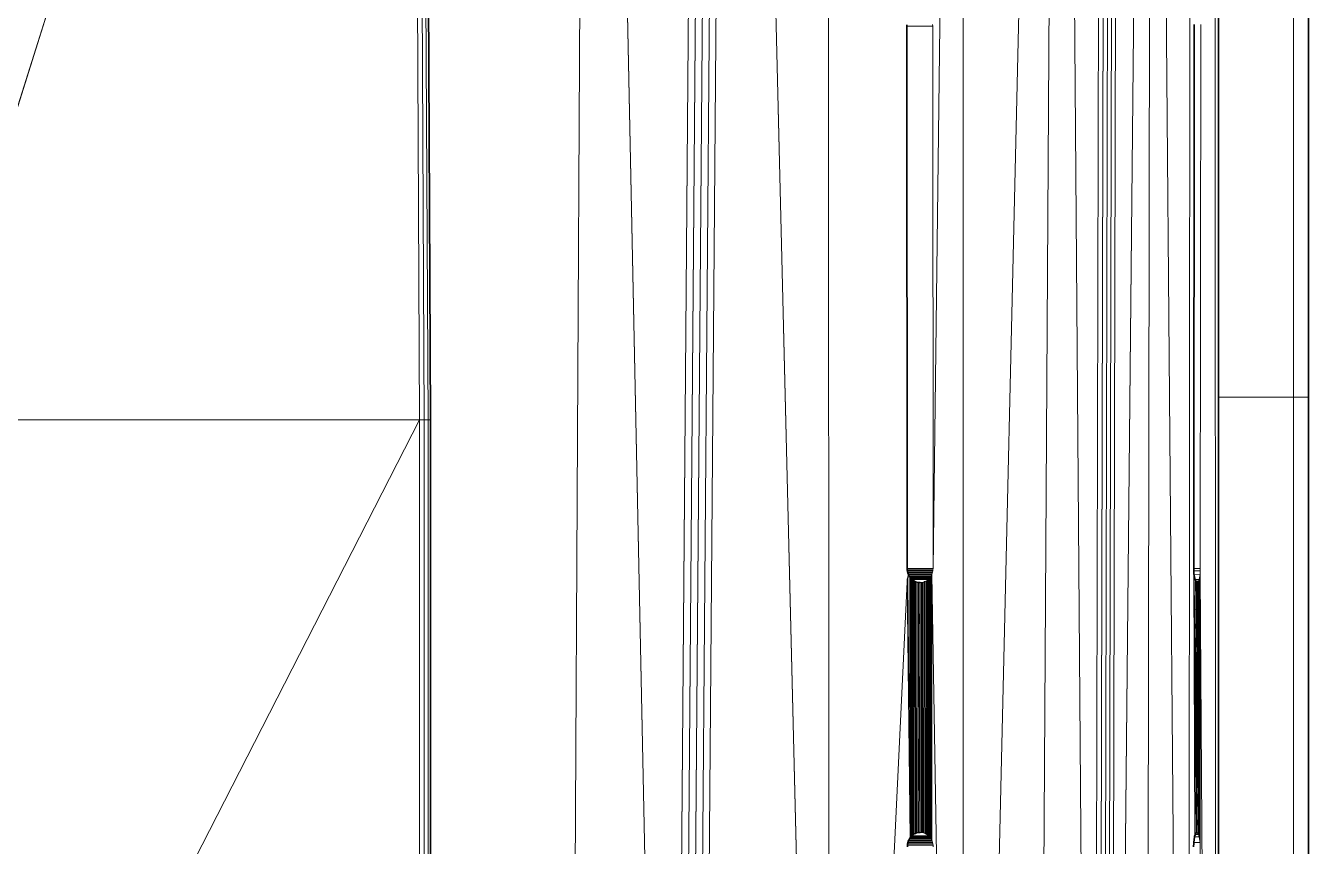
# Model space of a CAD drawing. Header units: inches. Extents: x 1 to 101, y 1 to 36.
# Drawn here: x 96.656 to 101.154, y 15.454 to 18.329 of the extents above; entities that cross this region are included whole.
import ezdxf

# ---------------------------------------------------------------- set-up
doc = ezdxf.new("R2010")
doc.units = ezdxf.units.IN
doc.header["$MEASUREMENT"] = 0
doc.layers.add('Default', color=7, linetype='Continuous')

msp = doc.modelspace()

# ---------------------------------------------------------------- linework, layer by layer
at = {"layer": 'Default', "color": 9, "lineweight": 0, "true_color": 0xcbcbcb, "transparency": 33554687}
for p, q in [((98.6329, 24.8144), (98.5595, 10.8603)), ((98.5595, 10.8603), (98.6329, 24.8144)), ((98.6329, 24.8144), (98.9209, 10.8628)), ((98.9209, 10.8628), (98.6329, 24.8144)), ((98.9209, 10.8628), (99.0297, 24.8128)), ((99.0297, 24.8128), (98.9209, 10.8628)), ((99.0546, 24.8127), (98.9454, 10.8617)), ((98.9454, 10.8617), (99.0546, 24.8127)), ((99.0794, 24.8126), (98.9697, 10.8582)), ((98.0758, 16.9473), (98.056, 20.7879)), ((98.0762, 13.5911), (98.0758, 16.9473))]:
    msp.add_line(p, q, dxfattribs=at).dxf.unprotected_set("ltscale", 0)
at = {"layer": 'Default', "color": 7, "lineweight": 15, "ltscale": 5.289577, "transparency": 33554687}
for p, q in [((98.6329, 24.8144), (98.5595, 10.8603)), ((99.0297, 24.8128), (98.9209, 10.8628)), ((99.0546, 24.8127), (98.9454, 10.8617)), ((99.0794, 24.8126), (98.9697, 10.8582)), ((99.1041, 24.8125), (98.9934, 10.8523)), ((99.0162, 10.8441), (99.1285, 24.8124)), ((99.4669, 24.8113), (99.4751, 10.6724)), ((99.9446, 9.9537), (99.9423, 24.7985)), ((100.4323, 24.8171), (100.3978, 9.9537)), ((100.4139, 9.9504), (100.4488, 24.8172)), ((100.4296, 9.9407), (100.4643, 24.8173)), ((100.4442, 9.9249), (100.4787, 24.8173)), ((100.492, 24.8173), (100.4571, 9.9036)), ((100.192, 9.9537), (100.2853, 24.7609)), ((100.7312, 9.0087), (100.7424, 24.7424)), ((100.5835, 9.0087), (100.6049, 24.7325)), ((100.8286, 9.0419), (100.8265, 24.6963)), ((98.0098, 22.405), (98.0373, 16.9472)), ((98.0534, 16.9472), (98.0255, 22.4085)), ((98.0671, 16.9472), (98.0389, 22.4117)), ((101.1016, 19.0093), (101.1016, 17.0274)), ((99.8364, 18.3273), (99.7459, 18.3273)), ((99.8362, 18.3323), (99.8364, 18.3273)), ((99.8364, 18.3273), (99.8376, 16.4273)), ((100.7761, 18.3323), (100.7748, 16.4273)), ((100.8382, 17.0274), (101.1016, 17.0274)), ((101.1016, 17.0274), (101.1016, 15.1384)), ((101.1016, 17.0274), (101.1536, 17.0274)), ((96.2796, 16.9472), (98.0373, 16.9472)), ((98.0373, 16.9472), (98.0373, 13.5898)), ((98.0373, 16.9472), (98.0534, 16.9472)), ((98.0534, 16.9472), (98.0533, 13.5898)), ((98.0534, 16.9472), (98.0671, 16.9472)), ((98.0671, 16.9472), (98.0758, 16.9473)), ((98.0671, 16.9472), (98.0672, 13.5901)), ((98.0758, 16.9473), (98.0752, 13.5906)), ((99.747, 16.4273), (99.8376, 16.4273)), ((99.8373, 16.4224), (99.7472, 16.4221)), ((99.837, 16.4192), (99.7477, 16.4192)), ((99.837, 16.4192), (99.8361, 16.4145)), ((99.8373, 16.4224), (99.837, 16.4192)), ((99.8376, 16.4273), (99.8373, 16.4224)), ((100.7519, 16.4273), (100.7748, 16.4273)), ((100.7522, 16.4192), (100.7747, 16.4191)), ((100.7741, 16.4057), (100.7747, 16.4191)), ((100.7748, 16.4273), (100.7747, 16.4191)), ((99.747, 16.3804), (99.4751, 10.6724)), ((99.7472, 16.3899), (99.747, 16.3822)), ((99.7489, 16.3822), (99.747, 16.3822)), ((99.747, 16.3822), (99.747, 16.3804)), ((99.7489, 16.3804), (99.747, 16.3822)), ((99.7489, 16.3804), (99.747, 16.3804)), ((99.7572, 15.4831), (99.747, 16.3804)), ((99.7521, 16.4043), (99.7472, 16.3899)), ((99.7489, 16.3899), (99.7472, 16.3899)), ((99.8361, 16.4145), (99.7486, 16.4145)), ((99.7489, 16.3899), (99.7521, 16.4043)), ((99.7489, 16.3822), (99.7489, 16.3899)), ((99.7489, 16.3804), (99.7489, 16.3822)), ((99.7572, 15.4831), (99.7489, 16.3804)), ((99.8348, 16.41), (99.7498, 16.41)), ((99.8332, 16.4057), (99.7515, 16.4057)), ((99.8312, 16.4016), (99.7535, 16.4016)), ((99.8289, 16.3978), (99.7558, 16.3978)), ((99.7572, 15.4831), (99.7566, 16.3966)), ((99.8262, 16.3942), (99.7584, 16.3942)), ((99.7593, 16.3931), (99.7599, 15.4866)), ((99.8233, 16.3909), (99.7614, 16.3909)), ((99.7623, 16.3899), (99.7629, 15.4898)), ((99.7656, 16.387), (99.765, 15.4918)), ((99.8202, 16.3879), (99.7656, 16.387)), ((99.769, 16.3844), (99.7684, 15.4944)), ((99.7727, 16.3822), (99.772, 15.4968)), ((99.7767, 16.3804), (99.7758, 15.4987)), ((99.7807, 16.379), (99.7799, 15.5003)), ((99.785, 16.378), (99.7841, 15.5014)), ((99.7879, 16.3776), (99.7841, 15.5014)), ((99.7923, 16.3773), (99.7884, 15.5021)), ((99.7923, 16.3773), (99.7968, 16.3776)), ((99.7928, 15.5023), (99.7923, 16.3773)), ((99.8011, 16.3783), (99.7968, 16.3776)), ((99.7968, 16.3776), (99.7973, 15.5021)), ((99.8002, 15.5017), (99.8011, 16.3783)), ((99.8053, 16.3794), (99.8011, 16.3783)), ((99.8053, 16.3794), (99.8011, 16.3783)), ((99.8044, 15.5007), (99.8053, 16.3794)), ((99.8082, 16.381), (99.8053, 16.3794)), ((99.8093, 16.381), (99.8082, 16.381)), ((99.8085, 15.4993), (99.8093, 16.381)), ((99.8131, 16.3829), (99.8093, 16.381)), ((99.8124, 15.4975), (99.8131, 16.3829)), ((99.8168, 16.3852), (99.8131, 16.3829)), ((99.8161, 15.4953), (99.8168, 16.3852)), ((99.8202, 16.3879), (99.8168, 16.3852)), ((99.8196, 15.4927), (99.8202, 16.3879)), ((99.8233, 16.3909), (99.8202, 16.3879)), ((99.8228, 15.4898), (99.8233, 16.3909)), ((99.8262, 16.3942), (99.8233, 16.3909)), ((99.8258, 15.4866), (99.8262, 16.3942)), ((99.8289, 16.3978), (99.8262, 16.3942)), ((99.8286, 15.4831), (99.8289, 16.3978)), ((99.8312, 16.4016), (99.8289, 16.3978)), ((99.831, 15.4793), (99.8312, 16.4016)), ((99.8332, 16.4057), (99.8312, 16.4016)), ((99.8331, 15.4753), (99.8332, 16.4057)), ((99.8348, 16.41), (99.8332, 16.4057)), ((99.9446, 9.9537), (99.8332, 16.4057)), ((99.8361, 16.4145), (99.8348, 16.41)), ((100.7524, 16.4064), (100.7741, 16.4057)), ((100.7524, 16.4064), (100.7737, 15.4667)), ((100.7711, 15.4866), (100.7524, 16.4064)), ((100.7686, 15.4953), (100.7524, 16.4064)), ((100.7639, 15.5021), (100.7524, 16.4064)), ((100.7524, 16.4064), (100.7605, 15.5011)), ((100.7556, 15.4918), (100.7524, 16.4064)), ((100.7554, 16.3915), (100.755, 16.3926)), ((100.7558, 16.3899), (100.7554, 16.3915)), ((100.7564, 16.3879), (100.7704, 16.3879)), ((100.7576, 16.3785), (100.7585, 16.3828)), ((100.7737, 15.4667), (100.7576, 16.3785)), ((100.7585, 16.3828), (100.7686, 16.3829)), ((100.7615, 16.378), (100.7737, 15.4667)), ((100.7686, 16.3829), (100.7645, 16.3776)), ((100.7737, 15.4667), (100.7645, 16.3776)), ((100.7704, 16.3879), (100.7686, 16.3829)), ((100.7737, 15.4667), (100.7686, 16.3829)), ((100.7741, 16.4057), (100.7704, 16.3879)), ((100.7737, 15.4667), (100.7704, 16.3879)), ((100.7737, 15.4667), (100.7741, 16.4057)), ((100.8286, 9.0419), (100.7741, 16.4057)), ((99.7527, 15.4753), (99.8331, 15.4753)), ((99.7548, 15.4793), (99.831, 15.4793)), ((99.8286, 15.4831), (99.7572, 15.4831)), ((99.8258, 15.4866), (99.7599, 15.4866)), ((99.8228, 15.4898), (99.7629, 15.4898)), ((99.7973, 15.5021), (99.7928, 15.5023)), ((99.7973, 15.5021), (99.8002, 15.5017)), ((99.8002, 15.5017), (99.8044, 15.5007)), ((99.8044, 15.5007), (99.8002, 15.5017)), ((99.8044, 15.5007), (99.8074, 15.4993)), ((99.8074, 15.4993), (99.8085, 15.4993)), ((99.8085, 15.4993), (99.8112, 15.4975)), ((99.8112, 15.4975), (99.8124, 15.4975)), ((99.8124, 15.4975), (99.8161, 15.4953)), ((99.8161, 15.4953), (99.8196, 15.4927)), ((99.8196, 15.4927), (99.8228, 15.4898)), ((99.8228, 15.4898), (99.8258, 15.4866)), ((99.8258, 15.4866), (99.8286, 15.4831)), ((99.8286, 15.4831), (99.831, 15.4793)), ((99.831, 15.4793), (99.8331, 15.4753)), ((99.8331, 15.4753), (99.8348, 15.4711)), ((100.7546, 15.4865), (100.7711, 15.4866)), ((100.7574, 15.4952), (100.7686, 15.4953)), ((100.7639, 15.5021), (100.7686, 15.4953)), ((100.7686, 15.4953), (100.7711, 15.4866)), ((100.7711, 15.4866), (100.7737, 15.4667)), ((99.7478, 15.4573), (99.8379, 15.4573)), ((99.7485, 15.462), (99.8373, 15.462)), ((99.7496, 15.4667), (99.8362, 15.4667)), ((99.7509, 15.4711), (99.8348, 15.4711)), ((99.8348, 15.4711), (99.8362, 15.4667)), ((99.8362, 15.4667), (99.8373, 15.462)), ((99.8373, 15.462), (99.8379, 15.4573)), ((99.8381, 15.4523), (99.8379, 15.4573)), ((100.752, 15.4671), (100.7737, 15.4667)), ((100.7737, 15.4667), (100.7729, 13.5523)), ((100.7737, 15.4667), (100.8286, 9.0419))]:
    msp.add_line(p, q, dxfattribs=at)
at = {"layer": 'Default', "color": 9, "lineweight": 0, "true_color": 0xcacaca, "transparency": 33554687}
for p, q in [((98.9697, 10.8582), (99.0794, 24.8126)), ((99.1041, 24.8125), (98.9934, 10.8523)), ((98.0098, 22.405), (96.2796, 16.9472)), ((96.2796, 16.9472), (98.0098, 22.405)), ((98.0098, 22.405), (98.0373, 16.9472)), ((98.0373, 16.9472), (96.2796, 16.9472)), ((96.2796, 16.9472), (98.0373, 16.9472)), ((98.0373, 16.9472), (96.3174, 13.5904)), ((96.3174, 13.5904), (98.0373, 16.9472)), ((98.0373, 16.9472), (98.0373, 13.5898))]:
    msp.add_line(p, q, dxfattribs=at).dxf.unprotected_set("ltscale", 0)
at = {"layer": 'Default', "color": 9, "lineweight": 0, "true_color": 0xc9c9c9, "transparency": 33554687}
for p, q in [((98.9934, 10.8523), (99.1041, 24.8125)), ((99.0162, 10.8441), (99.1285, 24.8124)), ((99.1285, 24.8124), (99.0162, 10.8441)), ((99.1285, 24.8124), (99.4751, 10.6724)), ((100.8382, 17.0274), (100.8382, 19.0093)), ((101.1016, 19.0093), (101.1016, 17.0274)), ((101.1016, 17.0274), (101.1016, 19.0093)), ((101.1536, 19.0093), (101.1536, 17.0274)), ((101.1016, 17.0274), (100.8382, 17.0274)), ((101.1536, 17.0274), (101.1016, 17.0274))]:
    msp.add_line(p, q, dxfattribs=at).dxf.unprotected_set("ltscale", 0)
at = {"layer": 'Default', "color": 9, "lineweight": 0, "true_color": 0xc8c8c8, "transparency": 33554687}
for p, q in [((99.4751, 10.6724), (99.1285, 24.8124)), ((99.4669, 24.8113), (99.4751, 10.6724)), ((100.8382, 17.0274), (101.1016, 17.0274)), ((100.8382, 15.1384), (100.8382, 17.0274)), ((101.1016, 17.0274), (101.1016, 15.1384)), ((101.1016, 15.1384), (101.1016, 17.0274)), ((101.1016, 17.0274), (101.1536, 17.0274)), ((101.1536, 17.0274), (101.1536, 15.1384))]:
    msp.add_line(p, q, dxfattribs=at).dxf.unprotected_set("ltscale", 0)
at = {"layer": 'Default', "color": 9, "lineweight": 0, "true_color": 0xbbbbbb, "transparency": 33554687}
for p, q in [((99.4751, 10.6724), (99.4669, 24.8113)), ((99.7461, 18.3318), (99.7459, 18.3273)), ((99.7459, 18.3273), (99.747, 16.4273)), ((99.747, 16.4273), (99.7472, 16.4221)), ((99.7472, 16.4221), (99.7477, 16.4192)), ((99.7477, 16.4192), (99.7478, 16.4176)), ((99.7478, 16.4176), (99.7486, 16.4145)), ((99.747, 16.3804), (99.4751, 10.6724)), ((99.7472, 16.3899), (99.747, 16.3822)), ((99.747, 16.3822), (99.747, 16.3804)), ((99.7521, 16.4043), (99.7472, 16.3899)), ((99.7486, 16.4145), (99.7489, 16.413)), ((99.7489, 16.413), (99.7498, 16.41)), ((99.7498, 16.41), (99.7503, 16.4086)), ((99.7503, 16.4086), (99.7515, 16.4057)), ((99.7515, 16.4057), (99.7521, 16.4043))]:
    msp.add_line(p, q, dxfattribs=at).dxf.unprotected_set("ltscale", 0)
at = {"layer": 'Default', "color": 9, "lineweight": 0, "true_color": 0xbcbcbc, "transparency": 33554687}
for p, q in [((99.8376, 16.4273), (99.9423, 24.7985)), ((99.9423, 24.7985), (99.8376, 16.4273)), ((99.9423, 24.7985), (99.9446, 9.9537)), ((99.8364, 18.3273), (99.8362, 18.3323)), ((99.8376, 16.4273), (99.8364, 18.3273)), ((99.8361, 16.4145), (99.837, 16.4192)), ((99.837, 16.4192), (99.8373, 16.4224)), ((99.8373, 16.4224), (99.8376, 16.4273)), ((99.4751, 10.6724), (99.747, 16.3804)), ((99.747, 16.3804), (99.7572, 15.4831)), ((99.8331, 15.4753), (99.8332, 16.4057)), ((99.8332, 16.4057), (99.8348, 16.41)), ((99.9446, 9.9537), (99.8332, 16.4057)), ((99.8332, 16.4057), (99.9446, 9.9537)), ((99.8348, 16.41), (99.8361, 16.4145)), ((99.752, 15.4739), (99.7509, 15.4711)), ((99.7527, 15.4753), (99.752, 15.4739)), ((99.754, 15.478), (99.7527, 15.4753)), ((99.7548, 15.4793), (99.754, 15.478)), ((99.7563, 15.4819), (99.7548, 15.4793)), ((99.7572, 15.4831), (99.7563, 15.4819)), ((99.8348, 15.4711), (99.8331, 15.4753)), ((99.7477, 15.4548), (99.7476, 15.4523)), ((99.7478, 15.4573), (99.7477, 15.4548)), ((99.7485, 15.462), (99.7478, 15.4605)), ((99.7478, 15.4605), (99.7478, 15.4573)), ((99.7491, 15.4651), (99.7485, 15.462)), ((99.7496, 15.4667), (99.7491, 15.4651)), ((99.7504, 15.4696), (99.7496, 15.4667)), ((99.7509, 15.4711), (99.7504, 15.4696)), ((99.8362, 15.4667), (99.8348, 15.4711)), ((99.8373, 15.462), (99.8362, 15.4667)), ((99.8379, 15.4573), (99.8373, 15.462)), ((99.8381, 15.4523), (99.8379, 15.4573))]:
    msp.add_line(p, q, dxfattribs=at).dxf.unprotected_set("ltscale", 0)
at = {"layer": 'Default', "color": 253, "lineweight": 0, "true_color": 0xacacac, "transparency": 33554687}
for p, q in [((99.9446, 9.9537), (99.9423, 24.7985)), ((100.2853, 24.7609), (99.9446, 9.9537))]:
    msp.add_line(p, q, dxfattribs=at).dxf.unprotected_set("ltscale", 0)
at = {"layer": 'Default', "color": 251, "lineweight": 0, "true_color": 0x676767, "transparency": 33554687}
for p, q in [((100.3978, 9.9537), (100.4323, 24.8171)), ((100.4139, 9.9504), (100.4488, 24.8172)), ((100.4488, 24.8172), (100.4139, 9.9504)), ((100.4643, 24.8173), (100.4296, 9.9407))]:
    msp.add_line(p, q, dxfattribs=at).dxf.unprotected_set("ltscale", 0)
at = {"layer": 'Default', "color": 253, "lineweight": 0, "true_color": 0x9a9a9a, "transparency": 33554687}
for p, q in [((100.4323, 24.8171), (100.3978, 9.9537)), ((100.3978, 9.9537), (100.2853, 24.7609))]:
    msp.add_line(p, q, dxfattribs=at).dxf.unprotected_set("ltscale", 0)
at = {"layer": 'Default', "color": 252, "lineweight": 0, "true_color": 0x989898, "transparency": 33554687}
for p, q in [((100.4296, 9.9407), (100.4643, 24.8173)), ((100.4787, 24.8173), (100.4442, 9.9249))]:
    msp.add_line(p, q, dxfattribs=at).dxf.unprotected_set("ltscale", 0)
at = {"layer": 'Default', "color": 252, "lineweight": 0, "true_color": 0x929292, "transparency": 33554687}
for p, q in [((100.4442, 9.9249), (100.4787, 24.8173)), ((100.492, 24.8173), (100.4571, 9.9036))]:
    msp.add_line(p, q, dxfattribs=at).dxf.unprotected_set("ltscale", 0)
at = {"layer": 'Default', "color": 252, "lineweight": 0, "true_color": 0x8c8c8c, "transparency": 33554687}
for p, q in [((100.4571, 9.9036), (100.492, 24.8173)), ((100.6049, 24.7325), (100.4571, 9.9036)), ((99.7459, 18.3273), (99.8364, 18.3273)), ((99.747, 16.4273), (99.7459, 18.3273)), ((99.8364, 18.3273), (99.8376, 16.4273)), ((99.8376, 16.4273), (99.747, 16.4273))]:
    msp.add_line(p, q, dxfattribs=at).dxf.unprotected_set("ltscale", 0)
at = {"layer": 'Default', "color": 253, "lineweight": 0, "true_color": 0xafafaf, "transparency": 33554687}
for p, q in [((99.9446, 9.9537), (100.2853, 24.7609)), ((100.2853, 24.7609), (100.192, 9.9537))]:
    msp.add_line(p, q, dxfattribs=at).dxf.unprotected_set("ltscale", 0)
at = {"layer": 'Default', "color": 253, "lineweight": 0, "true_color": 0xa6a6a6, "transparency": 33554687}
for p, q in [((100.192, 9.9537), (100.2853, 24.7609)), ((100.2853, 24.7609), (100.3978, 9.9537))]:
    msp.add_line(p, q, dxfattribs=at).dxf.unprotected_set("ltscale", 0)
at = {"layer": 'Default', "color": 8, "lineweight": 0, "true_color": 0x7d7d7d, "transparency": 33554687}
for p, q in [((100.7312, 9.0087), (100.7424, 24.7424)), ((100.7424, 24.7424), (100.7312, 9.0087)), ((100.7312, 9.0087), (100.6049, 24.7325)), ((100.7532, 18.3273), (100.7519, 16.4273)), ((100.7533, 18.3321), (100.7532, 18.3273)), ((100.7519, 16.4273), (100.7521, 16.4209)), ((100.7521, 16.4209), (100.7522, 16.4192)), ((100.7522, 16.4192), (100.7524, 16.4128)), ((100.7524, 16.4128), (100.7524, 16.4064)), ((100.7524, 16.4064), (100.7556, 15.4918)), ((100.7546, 15.4865), (100.752, 15.4671)), ((100.7549, 15.4888), (100.7546, 15.4865)), ((100.7556, 15.4918), (100.7549, 15.4888)), ((100.7517, 15.4651), (100.7513, 15.4523)), ((100.752, 15.4671), (100.7517, 15.4651))]:
    msp.add_line(p, q, dxfattribs=at).dxf.unprotected_set("ltscale", 0)
at = {"layer": 'Default', "color": 252, "lineweight": 0, "true_color": 0x878787, "transparency": 33554687}
for p, q in [((100.4571, 9.9036), (100.6049, 24.7325)), ((100.6049, 24.7325), (100.5835, 9.0087))]:
    msp.add_line(p, q, dxfattribs=at).dxf.unprotected_set("ltscale", 0)
at = {"layer": 'Default', "color": 8, "lineweight": 0, "true_color": 0x7a7a7a, "transparency": 33554687}
for p, q in [((100.5835, 9.0087), (100.6049, 24.7325)), ((100.6049, 24.7325), (100.7312, 9.0087))]:
    msp.add_line(p, q, dxfattribs=at).dxf.unprotected_set("ltscale", 0)
at = {"layer": 'Default', "color": 251, "lineweight": 0, "true_color": 0x626262, "transparency": 33554687}
for p, q in [((100.8286, 9.0419), (100.8265, 24.6963)), ((100.8382, 19.0093), (100.8382, 17.0274)), ((100.8382, 17.0274), (100.8382, 15.1384))]:
    msp.add_line(p, q, dxfattribs=at).dxf.unprotected_set("ltscale", 0)
at = {"layer": 'Default', "color": 251, "lineweight": 0, "true_color": 0x5f5f5f, "transparency": 33554687}
for p, q in [((100.8265, 24.6963), (100.8286, 9.0419)), ((100.7748, 16.4273), (100.7761, 18.3323)), ((100.7741, 16.4057), (100.7747, 16.4191)), ((100.7747, 16.4191), (100.7748, 16.4273)), ((100.7737, 15.4667), (100.7741, 16.4057)), ((100.8286, 9.0419), (100.7741, 16.4057)), ((100.7741, 16.4057), (100.8286, 9.0419)), ((100.7729, 13.5523), (100.7737, 15.4667)), ((100.7737, 15.4667), (100.8286, 9.0419)), ((100.8286, 9.0419), (100.7737, 15.4667))]:
    msp.add_line(p, q, dxfattribs=at).dxf.unprotected_set("ltscale", 0)
at = {"layer": 'Default', "color": 251, "lineweight": 0, "true_color": 0x535353, "transparency": 33554687}
for p, q in [((98.0373, 16.9472), (98.0098, 22.405)), ((98.0255, 22.4085), (98.0534, 16.9472)), ((98.0534, 16.9472), (98.0373, 16.9472))]:
    msp.add_line(p, q, dxfattribs=at).dxf.unprotected_set("ltscale", 0)
at = {"layer": 'Default', "color": 9, "lineweight": 0, "true_color": 0xc4c4c4, "transparency": 33554687}
for p, q in [((98.0534, 16.9472), (98.0255, 22.4085)), ((98.0389, 22.4117), (98.0671, 16.9472)), ((98.0533, 13.5898), (98.0534, 16.9472)), ((98.0534, 16.9472), (98.0671, 16.9472)), ((98.0671, 16.9472), (98.0534, 16.9472)), ((98.0671, 16.9472), (98.0672, 13.5901))]:
    msp.add_line(p, q, dxfattribs=at).dxf.unprotected_set("ltscale", 0)
at = {"layer": 'Default', "color": 253, "lineweight": 0, "true_color": 0xa9a9a9, "transparency": 33554687}
for p, q in [((98.0671, 16.9472), (98.0389, 22.4117)), ((98.056, 20.7879), (98.0758, 16.9473)), ((98.0758, 16.9473), (98.0671, 16.9472))]:
    msp.add_line(p, q, dxfattribs=at).dxf.unprotected_set("ltscale", 0)
at = {"layer": 'Default', "color": 7, "lineweight": 35, "ltscale": 5.289577, "transparency": 33554687}
for p, q in [((98.0758, 16.9473), (98.056, 20.7879)), ((100.8382, 17.0274), (100.8382, 19.0093)), ((101.1536, 19.0093), (101.1536, 17.0274)), ((99.7459, 18.3273), (99.7461, 18.3318)), ((99.747, 16.4273), (99.7459, 18.3273)), ((100.7532, 18.3273), (100.7519, 16.4273)), ((100.7532, 18.3273), (100.7533, 18.3321)), ((100.8382, 17.0274), (100.8382, 15.1384)), ((101.1536, 17.0274), (101.1536, 15.1384)), ((98.0762, 13.5911), (98.0758, 16.9473)), ((99.7472, 16.4221), (99.747, 16.4273)), ((99.7477, 16.4192), (99.7472, 16.4221)), ((99.7478, 16.4176), (99.7477, 16.4192)), ((99.7478, 16.4176), (99.7486, 16.4145)), ((100.7521, 16.4209), (100.7519, 16.4273)), ((100.7522, 16.4192), (100.7521, 16.4209)), ((100.7524, 16.4128), (100.7522, 16.4192)), ((99.7486, 16.4145), (99.7489, 16.413)), ((99.7489, 16.413), (99.7498, 16.41)), ((99.7498, 16.41), (99.7503, 16.4086)), ((99.7503, 16.4086), (99.7515, 16.4057)), ((99.7515, 16.4057), (99.7521, 16.4043)), ((99.7521, 16.4043), (99.7535, 16.4016)), ((99.7535, 16.4016), (99.7542, 16.4003)), ((99.7542, 16.4003), (99.7558, 16.3978)), ((99.7558, 16.3978), (99.7566, 16.3966)), ((99.7566, 16.3966), (99.7584, 16.3942)), ((99.7584, 16.3942), (99.7593, 16.3931)), ((99.7614, 16.3909), (99.7593, 16.3931)), ((99.7623, 16.3899), (99.7614, 16.3909)), ((99.7656, 16.387), (99.7623, 16.3899)), ((99.769, 16.3844), (99.7656, 16.387)), ((99.7727, 16.3822), (99.769, 16.3844)), ((99.7767, 16.3804), (99.7727, 16.3822)), ((99.7807, 16.379), (99.7767, 16.3804)), ((99.785, 16.378), (99.7807, 16.379)), ((99.7879, 16.3776), (99.785, 16.378)), ((99.7923, 16.3773), (99.7879, 16.3776)), ((100.7524, 16.4064), (100.7524, 16.4128)), ((100.755, 16.3926), (100.7524, 16.4064)), ((100.7558, 16.3899), (100.755, 16.3926)), ((100.7564, 16.3879), (100.7558, 16.3899)), ((100.7575, 16.3844), (100.7564, 16.3879)), ((100.7585, 16.3828), (100.7575, 16.3844)), ((100.7615, 16.378), (100.7585, 16.3828)), ((100.7645, 16.3776), (100.7615, 16.378)), ((99.752, 15.4739), (99.7509, 15.4711)), ((99.7527, 15.4753), (99.752, 15.4739)), ((99.754, 15.478), (99.7527, 15.4753)), ((99.7548, 15.4793), (99.754, 15.478)), ((99.7563, 15.4819), (99.7548, 15.4793)), ((99.7572, 15.4831), (99.7563, 15.4819)), ((99.7589, 15.4855), (99.7572, 15.4831)), ((99.7599, 15.4866), (99.7589, 15.4855)), ((99.7618, 15.4888), (99.7599, 15.4866)), ((99.7629, 15.4898), (99.7618, 15.4888)), ((99.765, 15.4918), (99.7629, 15.4898)), ((99.765, 15.4918), (99.7684, 15.4944)), ((99.7684, 15.4944), (99.772, 15.4968)), ((99.772, 15.4968), (99.7758, 15.4987)), ((99.7758, 15.4987), (99.7799, 15.5003)), ((99.7799, 15.5003), (99.7841, 15.5014)), ((99.7841, 15.5014), (99.7884, 15.5021)), ((99.7884, 15.5021), (99.7928, 15.5023)), ((100.7546, 15.4865), (100.752, 15.4671)), ((100.7546, 15.4865), (100.7549, 15.4888)), ((100.7549, 15.4888), (100.7556, 15.4918)), ((100.7556, 15.4918), (100.7574, 15.4952)), ((100.7574, 15.4952), (100.7581, 15.4966)), ((100.7581, 15.4966), (100.7605, 15.5011)), ((100.7605, 15.5011), (100.7639, 15.5021)), ((99.7476, 15.4523), (99.7477, 15.4548)), ((99.7477, 15.4548), (99.7478, 15.4573)), ((99.7485, 15.462), (99.7478, 15.4605)), ((99.7478, 15.4573), (99.7478, 15.4605)), ((99.7491, 15.4651), (99.7485, 15.462)), ((99.7496, 15.4667), (99.7491, 15.4651)), ((99.7504, 15.4696), (99.7496, 15.4667)), ((99.7509, 15.4711), (99.7504, 15.4696)), ((100.7513, 15.4523), (100.7517, 15.4651)), ((100.7517, 15.4651), (100.752, 15.4671))]:
    msp.add_line(p, q, dxfattribs=at)
at = {"layer": 'Default', "color": 9, "lineweight": 0, "transparency": 33554687}
for p, q in [((100.7519, 16.4273), (100.7532, 18.3273)), ((100.7532, 18.3273), (100.7533, 18.3321)), ((100.7761, 18.3323), (100.7748, 16.4273)), ((100.7748, 16.4273), (100.7519, 16.4273)), ((100.7513, 15.4523), (100.7517, 15.4651)), ((100.7517, 15.4651), (100.752, 15.4671)), ((100.752, 15.4671), (100.7737, 15.4667)), ((100.7737, 15.4667), (100.7729, 13.5523))]:
    msp.add_line(p, q, dxfattribs=at).dxf.unprotected_set("ltscale", 0)
at = {"layer": 'Default', "color": 251, "lineweight": 0, "true_color": 0x656565, "transparency": 33554687}
for p, q in [((98.0373, 13.5898), (98.0373, 16.9472)), ((98.0373, 16.9472), (98.0534, 16.9472)), ((98.0534, 16.9472), (98.0533, 13.5898)), ((99.772, 15.4968), (99.7727, 16.3822)), ((99.7727, 16.3822), (99.7767, 16.3804)), ((99.7767, 16.3804), (99.7758, 15.4987)), ((99.8002, 15.5017), (99.8011, 16.3783)), ((99.8011, 16.3783), (99.8053, 16.3794)), ((99.8053, 16.3794), (99.8044, 15.5007)), ((99.7758, 15.4987), (99.772, 15.4968)), ((99.8044, 15.5007), (99.8002, 15.5017))]:
    msp.add_line(p, q, dxfattribs=at).dxf.unprotected_set("ltscale", 0)
at = {"layer": 'Default', "color": 253, "lineweight": 0, "true_color": 0xaaaaaa, "transparency": 33554687}
for p, q in [((98.0671, 16.9472), (98.0758, 16.9473)), ((98.0672, 13.5901), (98.0671, 16.9472)), ((98.0758, 16.9473), (98.0752, 13.5906))]:
    msp.add_line(p, q, dxfattribs=at).dxf.unprotected_set("ltscale", 0)
at = {"layer": 'Default', "color": 253, "lineweight": 0, "true_color": 0xb5b5b5, "transparency": 33554687}
for p, q in [((99.7489, 16.3899), (99.7521, 16.4043)), ((99.7489, 16.3822), (99.7489, 16.3899)), ((99.7489, 16.3804), (99.7489, 16.3822)), ((99.7572, 15.4831), (99.7489, 16.3804)), ((99.7521, 16.4043), (99.7535, 16.4016)), ((99.7535, 16.4016), (99.7542, 16.4003)), ((99.7542, 16.4003), (99.7558, 16.3978)), ((99.7558, 16.3978), (99.7566, 16.3966)), ((99.7566, 16.3966), (99.7572, 15.4831)), ((99.7684, 15.4944), (99.769, 16.3844)), ((99.769, 16.3844), (99.7727, 16.3822)), ((99.7727, 16.3822), (99.772, 15.4968)), ((99.7758, 15.4987), (99.7767, 16.3804)), ((99.7767, 16.3804), (99.7807, 16.379)), ((99.7799, 15.5003), (99.7807, 16.379)), ((99.7807, 16.379), (99.7799, 15.5003)), ((99.7807, 16.379), (99.785, 16.378)), ((99.785, 16.378), (99.7841, 15.5014)), ((99.7923, 16.3773), (99.7968, 16.3776)), ((99.7928, 15.5023), (99.7923, 16.3773)), ((99.7968, 16.3776), (99.8011, 16.3783)), ((99.7973, 15.5021), (99.7968, 16.3776)), ((99.7968, 16.3776), (99.7973, 15.5021)), ((99.8002, 15.5017), (99.8011, 16.3783)), ((99.8011, 16.3783), (99.8002, 15.5017)), ((99.8002, 15.5017), (99.8011, 16.3783)), ((99.8011, 16.3783), (99.8053, 16.3794)), ((99.8011, 16.3783), (99.8053, 16.3794)), ((99.8044, 15.5007), (99.8053, 16.3794)), ((99.8053, 16.3794), (99.8044, 15.5007)), ((99.8053, 16.3794), (99.8044, 15.5007)), ((99.8053, 16.3794), (99.8082, 16.381)), ((99.8082, 16.381), (99.8093, 16.381)), ((99.8093, 16.381), (99.8085, 15.4993)), ((99.8124, 15.4975), (99.8131, 16.3829)), ((99.8131, 16.3829), (99.8168, 16.3852)), ((99.8161, 15.4953), (99.8168, 16.3852)), ((99.8168, 16.3852), (99.8161, 15.4953)), ((99.8168, 16.3852), (99.8202, 16.3879)), ((99.8196, 15.4927), (99.8202, 16.3879)), ((99.8202, 16.3879), (99.8196, 15.4927)), ((99.8202, 16.3879), (99.8233, 16.3909)), ((99.8233, 16.3909), (99.8228, 15.4898)), ((99.772, 15.4968), (99.7684, 15.4944)), ((99.7799, 15.5003), (99.7758, 15.4987)), ((99.7841, 15.5014), (99.7799, 15.5003)), ((99.7973, 15.5021), (99.7928, 15.5023)), ((99.8002, 15.5017), (99.7973, 15.5021)), ((99.8044, 15.5007), (99.8002, 15.5017)), ((99.8044, 15.5007), (99.8002, 15.5017)), ((99.8074, 15.4993), (99.8044, 15.5007)), ((99.8085, 15.4993), (99.8074, 15.4993)), ((99.8161, 15.4953), (99.8124, 15.4975)), ((99.8196, 15.4927), (99.8161, 15.4953)), ((99.8228, 15.4898), (99.8196, 15.4927))]:
    msp.add_line(p, q, dxfattribs=at).dxf.unprotected_set("ltscale", 0)
at = {"layer": 'Default', "color": 251, "lineweight": 0, "true_color": 0x666666, "transparency": 33554687}
for p, q in [((99.765, 15.4918), (99.7656, 16.387)), ((99.7656, 16.387), (99.769, 16.3844)), ((99.769, 16.3844), (99.7684, 15.4944)), ((99.7841, 15.5014), (99.7879, 16.3776)), ((99.7879, 16.3776), (99.7923, 16.3773)), ((99.7923, 16.3773), (99.7884, 15.5021)), ((99.8085, 15.4993), (99.8093, 16.381)), ((99.8093, 16.381), (99.8131, 16.3829)), ((99.8131, 16.3829), (99.8124, 15.4975)), ((99.7684, 15.4944), (99.765, 15.4918)), ((99.7884, 15.5021), (99.7841, 15.5014)), ((99.8112, 15.4975), (99.8085, 15.4993)), ((99.8124, 15.4975), (99.8112, 15.4975))]:
    msp.add_line(p, q, dxfattribs=at).dxf.unprotected_set("ltscale", 0)

doc.saveas('drawing.dxf')
